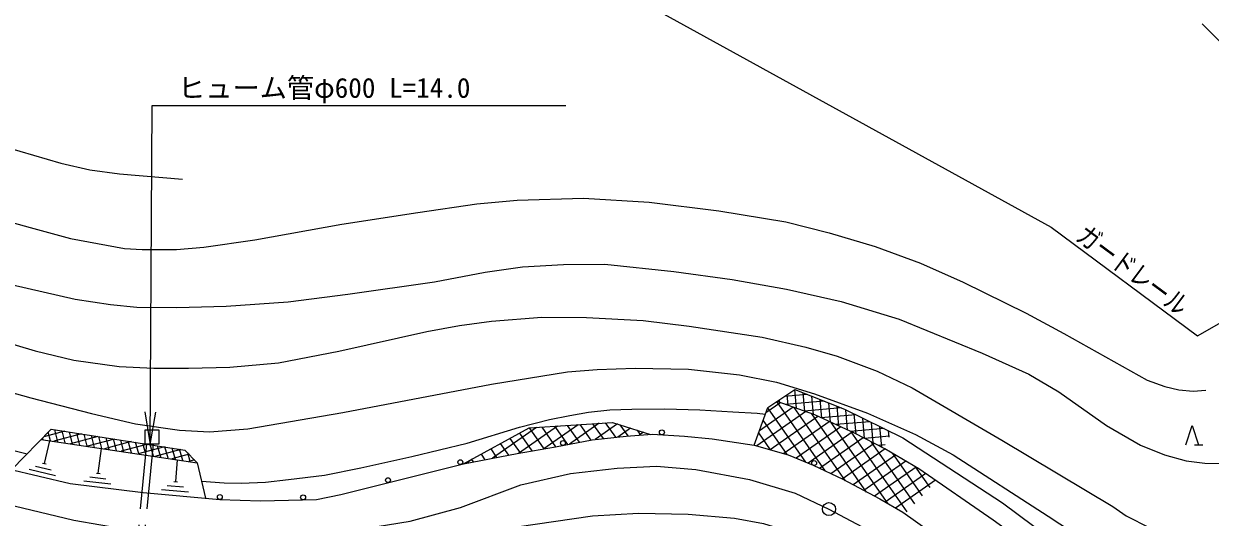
# Model space of a CAD drawing. Units: millimetres at full size, sheet at 1:1000; details may follow other scales. Extents: x 40000 to 680000, y 20000 to 380000.
# Drawn here: x 295495 to 404520, y 267040 to 312420 of the extents above; entities that cross this region are included whole.
import ezdxf
from ezdxf.enums import TextEntityAlignment as Align

# ---------------------------------------------------------------- set-up
doc = ezdxf.new("R2010")
doc.units = ezdxf.units.MM
doc.header["$LTSCALE"] = 1000
doc.linetypes.add('CHAIN', pattern=[18.5, 12, -1.5, 3.5, -1.5])
doc.linetypes.add('DASHED', pattern=[7.5, 6, -1.5])
for name, color, linetype, lineweight in [('M-BGD', 7, 'Continuous', 25), ('M-BMK', 2, 'CHAIN', 13), ('M-BMK-ROW', 30, 'DASHED', 25), ('M-BMK-SRVR', 3, 'Continuous', 25), ('M-STR-HTXT', 7, 'Continuous', 13)]:
    doc.layers.add(name, color=color, linetype=linetype, lineweight=lineweight)
doc.styles.add('ＭＳ ゴシック', font='')
doc.styles.get('ＭＳ ゴシック').set_extended_font_data('MS Gothic')

# ---------------------------------------------------------------- blocks, each defined once
blk = doc.blocks.new('open_arrow')
at = {"color": 0, "linetype": 'Continuous', "lineweight": -2}
blk.add_lwpolyline([(7.5, 1.25), (0, 0), (7.5, -1.25)], dxfattribs=at)

msp = doc.modelspace()

# ---------------------------------------------------------------- linework, layer by layer
at = {"layer": 'M-BGD'}
for p, q in [((367474, 278337), (365400, 278155)), ((365720, 277339), (365635, 278313)), ((366497, 277059), (366347, 278781)), ((367275, 276778), (367126, 278473)), ((368052, 276497), (367906, 278166)), ((366197, 277167), (363092, 274993)), ((365047, 277582), (363696, 276637)), ((367371, 272094), (363866, 277100)), ((369161, 271282), (364685, 277674)), ((364943, 277620), (364924, 277834)), ((369037, 277721), (365517, 277413)), ((371003, 270395), (366283, 277136)), ((370601, 277104), (367196, 276807)), ((368836, 276147), (368686, 277859)), ((369621, 275781), (369466, 277552)), ((370405, 275416), (370245, 277244)), ((371190, 275050), (371026, 276925)), ((367347, 276752), (362862, 273611)), ((365655, 272802), (363446, 275957)), ((368470, 276317), (364095, 273254)), ((372947, 269363), (367917, 276546)), ((371950, 276470), (368745, 276189)), ((371976, 274680), (371813, 276537)), ((372764, 274279), (372600, 276150)), ((294384, 271413), (298026, 275143)), ((299265, 274949), (297331, 274431)), ((297968, 274072), (297755, 274866)), ((298642, 273972), (298341, 275093)), ((299316, 273871), (299017, 274988)), ((299990, 273770), (299692, 274882)), ((300664, 273670), (300367, 274777)), ((342600, 275294), (338554, 272460)), ((344527, 275422), (340952, 272919)), ((342224, 273140), (341079, 274775)), ((343312, 273329), (341966, 275251)), ((344400, 273519), (343133, 275329)), ((346454, 275551), (343272, 273322)), ((345476, 273726), (344299, 275407)), ((346552, 273933), (345465, 275485)), ((348381, 275679), (345636, 273757)), ((347628, 274139), (346632, 275562)), ((348755, 274274), (347798, 275640)), ((350043, 275622), (347996, 274189)), ((349887, 274400), (348964, 275718)), ((351245, 275243), (350069, 274420)), ((351024, 274520), (350311, 275538)), ((352188, 274601), (351878, 275044)), ((352448, 274864), (352059, 274592)), ((364124, 273246), (363026, 274813)), ((369517, 275829), (365329, 272897)), ((370564, 275342), (366468, 272473)), ((371611, 274854), (367558, 272016)), ((374929, 268275), (369698, 275745)), ((373248, 275830), (370105, 275555)), ((374545, 275191), (371466, 274922)), ((376674, 267526), (371510, 274901)), ((373551, 273877), (373387, 275762)), ((374339, 273476), (374173, 275374)), ((375012, 274395), (374960, 274987)), ((297106, 274201), (311440, 272060)), ((297294, 274173), (297248, 274346)), ((297399, 271988), (297895, 274083)), ((300790, 274711), (298250, 274030)), ((302315, 274472), (299801, 273799)), ((301338, 273569), (301043, 274671)), ((303841, 274234), (301351, 273567)), ((302012, 273468), (301718, 274566)), ((302686, 273368), (302393, 274460)), ((305366, 273996), (302901, 273335)), ((303360, 273267), (303069, 274355)), ((304034, 273166), (303744, 274249)), ((304708, 273065), (304419, 274144)), ((306891, 273757), (304452, 273104)), ((305382, 272965), (305095, 274038)), ((306056, 272864), (305770, 273933)), ((306730, 272763), (306445, 273827)), ((307404, 272663), (307121, 273721)), ((340056, 272749), (339313, 273810)), ((341135, 272951), (340196, 274292)), ((372630, 274347), (368619, 271539)), ((373639, 273833), (369659, 271046)), ((375057, 274483), (372757, 274282)), ((377372, 268273), (373390, 273960)), ((374656, 273695), (374019, 273639)), ((403074, 273691), (403827, 273691)), ((302349, 271087), (302630, 273376)), ((308416, 273519), (306002, 272872)), ((309942, 273281), (307553, 272641)), ((308078, 272562), (307796, 273616)), ((308752, 272461), (308471, 273510)), ((310683, 272832), (309103, 272409)), ((309426, 272361), (309147, 273405)), ((310100, 272260), (309822, 273299)), ((310774, 272159), (310561, 272956)), ((337904, 272335), (337547, 272845)), ((338980, 272542), (338430, 273328)), ((374647, 273318), (370699, 270553)), ((375595, 272760), (371693, 270028)), ((378070, 269020), (375350, 272905)), ((296572, 271754), (298031, 271405)), ((297229, 272029), (297569, 271947)), ((309460, 270317), (309638, 272329)), ((311185, 272320), (310654, 272177)), ((336697, 272381), (336151, 271999)), ((336828, 272129), (336664, 272363)), ((376542, 272203), (372684, 269502)), ((377490, 271646), (373676, 268975)), ((378768, 269767), (377425, 271685)), ((295988, 271461), (298420, 270880)), ((301008, 270402), (303490, 270104)), ((301555, 270760), (303044, 270581)), ((302176, 271108), (302523, 271066)), ((378388, 271054), (374649, 268436)), ((379267, 270449), (375606, 267885)), ((308140, 269593), (310629, 269367)), ((308676, 269966), (310169, 269831)), ((309286, 270333), (309635, 270301))]:
    msp.add_line(p, q, dxfattribs=at)
at = {"layer": 'M-BGD', "linetype": 'DASHED'}
for p, q in [((306772, 273800), (305418, 259679)), ((307374, 273800), (306015, 259611))]:
    msp.add_line(p, q, dxfattribs=at)
at = {"layer": 'M-BGD'}
for points in [[(293896, 301058), (298894, 299590), (301575, 298988), (304280, 298607), (310076, 298141)], [(292416, 294706), (296091, 293679), (299792, 292677), (304761, 291764), (306364, 291670), (309544, 291663), (312049, 291866), (316736, 292545), (324723, 293989), (331700, 295049), (337137, 295862), (340834, 296196), (346916, 296387), (352948, 296003), (359365, 295216), (365526, 294213), (369510, 293199), (373743, 291936), (377890, 290418), (381802, 288654), (387610, 285794), (391054, 283940), (398711, 279638), (400337, 279049), (401637, 278763), (402949, 278644), (404122, 278719)], [(240106, 293038), (241482, 292908), (243676, 292310), (246778, 291225), (250568, 289453), (255444, 286861), (261282, 283909), (265449, 281960), (268507, 280764), (273904, 278876), (278425, 277459), (282592, 276573), (285726, 275876), (289382, 274724), (292618, 273661), (295816, 272879)], [(294331, 288448), (300221, 287093), (303474, 286604), (305872, 286359), (309565, 286335), (314091, 286457), (319791, 286848), (325270, 287557), (333239, 288683), (337887, 289563), (341336, 290077), (345103, 290272), (348895, 290321), (355220, 289634), (360577, 288901), (365568, 288021), (370596, 286869), (375929, 285255), (383561, 282126), (387855, 280211), (390595, 278573), (394973, 275468), (398105, 273684), (400306, 272779), (402312, 272217), (404024, 272021), (405565, 271972)], [(288605, 284691), (296550, 282355), (300087, 281491), (304262, 280904), (307438, 280764), (310637, 280741), (314431, 280857), (318891, 281242), (324437, 282304), (332525, 284115), (335526, 284675), (338480, 285072), (343109, 285445), (347207, 285422), (352422, 285119), (356648, 284605), (363356, 283589), (367372, 282691), (370240, 281847), (373906, 280470), (377128, 278942), (385353, 274118), (395553, 268021), (396795, 267174), (398955, 266077)], [(285903, 280882), (296149, 278037), (301713, 276583), (305770, 275642), (309820, 275056), (312559, 274902), (316086, 275175), (324816, 276681), (338472, 279266), (345468, 280414), (348190, 280636), (351682, 280739), (356578, 280653), (361258, 280139), (364648, 279455), (368157, 278377), (373025, 276613), (377425, 274646), (380910, 272793), (389640, 267147), (398105, 261562), (401803, 259680), (403172, 259166), (405363, 258687)], [(362611, 273684), (363877, 277130), (366336, 278785), (370906, 276984), (376260, 274346), (385443, 268381), (397074, 259705), (396850, 257930), (394624, 254338)], [(311836, 270352), (313904, 270204), (315485, 270189), (317713, 270270), (319822, 270512), (323127, 270918), (326479, 271601), (331160, 272639), (336229, 273867), (341034, 275316), (343813, 276029), (345675, 276411), (347388, 276691), (349351, 276904), (351361, 276977), (354405, 277021), (357606, 276918), (360650, 276727), (362882, 276602), (363654, 276521)], [(396850, 257930), (384582, 266786), (377755, 271490), (374623, 273332), (371878, 274730), (368191, 276447), (364723, 277699)], [(298026, 275143), (310297, 273225), (311440, 272060), (312195, 268804)], [(335913, 271953), (341950, 275250), (349605, 275761), (353082, 274664)], [(402287, 273691), (402870, 275473), (403452, 273691)], [(294069, 271488), (299750, 270131), (306482, 269321), (313511, 268685), (317261, 268563), (322398, 268679), (324637, 269139), (335913, 271953), (340842, 272900), (344357, 273511), (347735, 274160), (350863, 274508), (353252, 274676), (356202, 274503), (358752, 274266), (362611, 273684), (365748, 272775), (368024, 271821), (370751, 270529), (374146, 268726), (376263, 267507), (389845, 257863)], [(317527, 261848), (323579, 262196), (335103, 264845), (340801, 266149), (347748, 267182), (351987, 267413), (356545, 267330), (360789, 266966), (363483, 266472), (365234, 265927), (367492, 264975), (369850, 263881), (372282, 262335), (375390, 260272), (384963, 251781), (389393, 247964), (393037, 245451), (397234, 243324), (401774, 241706), (406192, 240660)]]:
    msp.add_lwpolyline(points, dxfattribs=at)
msp.add_lwpolyline([(306618, 273800), (307942, 273800), (307942, 275062), (306618, 275062)], close=True, dxfattribs=at)
for centre in [(354133, 274850), (345045, 273868), (335615, 272110), (368120, 272024), (328966, 270451), (313518, 268910), (321164, 268876)]:
    msp.add_circle(centre, 225, dxfattribs=at)
at = {"layer": 'M-BMK'}
msp.add_lwpolyline([(272624, 273330), (300106, 266778), (307537, 265483), (314064, 264895), (320180, 265248), (323796, 265512), (330996, 266690), (335627, 267940), (341177, 270035), (345734, 271064), (350008, 271541), (353647, 271725), (357248, 271431), (362173, 270512), (366363, 269262), (369487, 267792), (373522, 265655), (376051, 264214), (378785, 262009), (395542, 248206), (399071, 246038), (402378, 244972), (405943, 244311)], dxfattribs=at)
at = {"layer": 'M-BMK-ROW'}
msp.add_line((403773, 312411), (483725, 232254), dxfattribs=at)
at = {"layer": 'M-BMK-SRVR'}
msp.add_circle((369487, 267792), 600, dxfattribs=at)
at = {"layer": 'M-STR-HTXT'}
for points in [[(302884, 323470), (341194, 320553), (389899, 293709), (403358, 283724), (420057, 293244), (431994, 311705), (470509, 335705)], [(307112, 273723), (307308, 304902), (345295, 304902)]]:
    msp.add_lwpolyline(points, dxfattribs=at)

# ---------------------------------------------------------------- block references
at = {"layer": 'M-STR-HTXT', "xscale": 400, "yscale": 400, "rotation": 89.6}
msp.add_blockref('open_arrow', (307112, 273723), dxfattribs=at)

# ---------------------------------------------------------------- texts
at = {"layer": 'M-STR-HTXT', "style": 'ＭＳ ゴシック'}
msp.add_text('ヒューム管φ600 L=14.0', height=1833, dxfattribs=at).set_placement((309673, 305056), align=Align.BOTTOM_LEFT)
at = {"layer": 'M-STR-HTXT', "style": 'ＭＳ ゴシック', "width": 0.8}
msp.add_text('ガードレール', height=1833, rotation=323.426, dxfattribs=at).set_placement((396538, 288595), align=Align.BOTTOM_CENTER)

doc.saveas('drawing.dxf')
